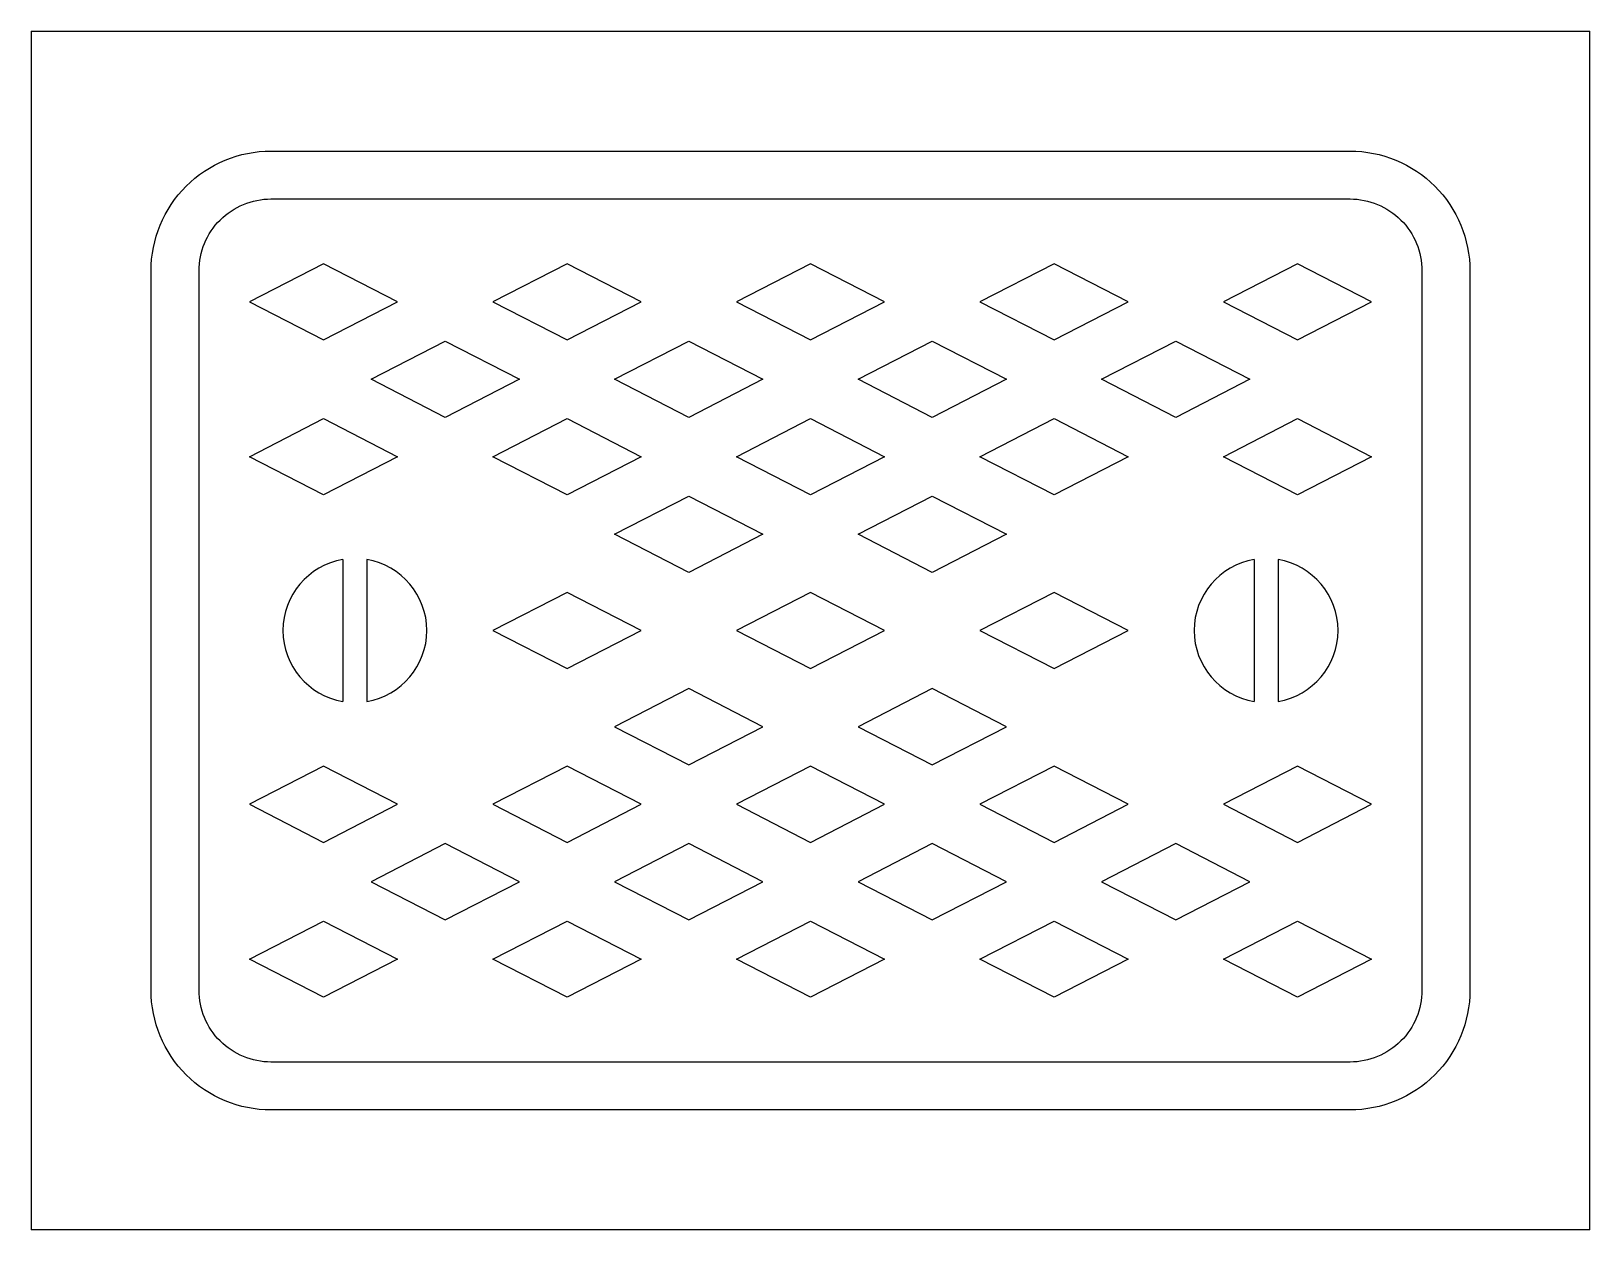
# Model space of a CAD drawing. Header units: millimetres. Extents: x -10148.285 to -10147.635, y -378.793 to -378.293.
import ezdxf

# ---------------------------------------------------------------- set-up
doc = ezdxf.new("R2010")
doc.units = ezdxf.units.MM
doc.layers.add('Tub_esgoto_caixas', color=2, linetype='Continuous')

msp = doc.modelspace()

# ---------------------------------------------------------------- linework, layer by layer
at = {"layer": 'Tub_esgoto_caixas', "color": 3}
for p, q in [((-10148.28523, -378.29298), (-10148.28523, -378.79298)), ((-10148.28523, -378.29298), (-10147.63523, -378.29298)), ((-10147.63523, -378.79298), (-10147.63523, -378.29298)), ((-10147.63523, -378.79298), (-10148.28523, -378.79298))]:
    msp.add_line(p, q, dxfattribs=at)
at = {"layer": 'Tub_esgoto_caixas', "color": 1}
for p, q in [((-10148.15523, -378.5134), (-10148.15523, -378.57256)), ((-10148.14523, -378.5134), (-10148.14523, -378.57256)), ((-10147.77523, -378.5134), (-10147.77523, -378.57256)), ((-10147.76523, -378.5134), (-10147.76523, -378.57256))]:
    msp.add_line(p, q, dxfattribs=at)
at = {"layer": 'Tub_esgoto_caixas', "color": 2}
msp.add_lwpolyline([(-10148.18523, -378.34298), (-10147.73523, -378.34298, -0.414214), (-10147.68523, -378.39298), (-10147.68523, -378.69298, -0.414214), (-10147.73523, -378.74298), (-10148.18523, -378.74298, -0.414214), (-10148.23523, -378.69298), (-10148.23523, -378.39298, -0.414214)], format="xyb", close=True, dxfattribs=at)
at = {"layer": 'Tub_esgoto_caixas', "color": 1}
msp.add_lwpolyline([(-10148.18523, -378.36298), (-10147.73523, -378.36298, -0.414214), (-10147.70523, -378.39298), (-10147.70523, -378.69298, -0.414214), (-10147.73523, -378.72298), (-10148.18523, -378.72298, -0.414214), (-10148.21523, -378.69298), (-10148.21523, -378.39298, -0.414214)], format="xyb", close=True, dxfattribs=at)
for points in [[(-10148.16332, -378.38997), (-10148.19423, -378.40588), (-10148.16332, -378.42178), (-10148.13241, -378.40588)], [(-10148.06177, -378.38997), (-10148.09268, -378.40588), (-10148.06177, -378.42178), (-10148.03086, -378.40588)], [(-10147.96023, -378.38997), (-10147.99114, -378.40588), (-10147.96023, -378.42178), (-10147.92932, -378.40588)], [(-10147.85868, -378.38997), (-10147.88959, -378.40588), (-10147.85868, -378.42178), (-10147.82777, -378.40588)], [(-10147.75714, -378.38997), (-10147.78805, -378.40588), (-10147.75714, -378.42178), (-10147.72623, -378.40588)], [(-10148.11254, -378.4541), (-10148.14345, -378.43819), (-10148.11254, -378.42228), (-10148.08163, -378.43819)], [(-10148.011, -378.4541), (-10148.04191, -378.43819), (-10148.011, -378.42228), (-10147.98009, -378.43819)], [(-10147.90945, -378.4541), (-10147.94036, -378.43819), (-10147.90945, -378.42228), (-10147.87854, -378.43819)], [(-10147.80791, -378.4541), (-10147.83882, -378.43819), (-10147.80791, -378.42228), (-10147.777, -378.43819)], [(-10148.16332, -378.48641), (-10148.19423, -378.4705), (-10148.16332, -378.45459), (-10148.13241, -378.4705)], [(-10148.06177, -378.48641), (-10148.09268, -378.4705), (-10148.06177, -378.45459), (-10148.03086, -378.4705)], [(-10147.96023, -378.48641), (-10147.99114, -378.4705), (-10147.96023, -378.45459), (-10147.92932, -378.4705)], [(-10147.85868, -378.48641), (-10147.88959, -378.4705), (-10147.85868, -378.45459), (-10147.82777, -378.4705)], [(-10147.75714, -378.48641), (-10147.78805, -378.4705), (-10147.75714, -378.45459), (-10147.72623, -378.4705)], [(-10148.011, -378.51873), (-10148.04191, -378.50282), (-10148.011, -378.48691), (-10147.98009, -378.50282)], [(-10147.90945, -378.51873), (-10147.94036, -378.50282), (-10147.90945, -378.48691), (-10147.87854, -378.50282)], [(-10148.06177, -378.52707), (-10148.09268, -378.54298), (-10148.06177, -378.55889), (-10148.03086, -378.54298)], [(-10147.96023, -378.52707), (-10147.99114, -378.54298), (-10147.96023, -378.55889), (-10147.92932, -378.54298)], [(-10147.85868, -378.52707), (-10147.88959, -378.54298), (-10147.85868, -378.55889), (-10147.82777, -378.54298)], [(-10148.011, -378.56723), (-10148.04191, -378.58314), (-10148.011, -378.59905), (-10147.98009, -378.58314)], [(-10147.90945, -378.56723), (-10147.94036, -378.58314), (-10147.90945, -378.59905), (-10147.87854, -378.58314)], [(-10148.16332, -378.59955), (-10148.19423, -378.61546), (-10148.16332, -378.63137), (-10148.13241, -378.61546)], [(-10148.06177, -378.59955), (-10148.09268, -378.61546), (-10148.06177, -378.63137), (-10148.03086, -378.61546)], [(-10147.96023, -378.59955), (-10147.99114, -378.61546), (-10147.96023, -378.63137), (-10147.92932, -378.61546)], [(-10147.85868, -378.59955), (-10147.88959, -378.61546), (-10147.85868, -378.63137), (-10147.82777, -378.61546)], [(-10147.75714, -378.59955), (-10147.78805, -378.61546), (-10147.75714, -378.63137), (-10147.72623, -378.61546)], [(-10148.11254, -378.63186), (-10148.14345, -378.64777), (-10148.11254, -378.66368), (-10148.08163, -378.64777)], [(-10148.011, -378.63186), (-10148.04191, -378.64777), (-10148.011, -378.66368), (-10147.98009, -378.64777)], [(-10147.90945, -378.63186), (-10147.94036, -378.64777), (-10147.90945, -378.66368), (-10147.87854, -378.64777)], [(-10147.80791, -378.63186), (-10147.83882, -378.64777), (-10147.80791, -378.66368), (-10147.777, -378.64777)], [(-10148.16332, -378.69599), (-10148.19423, -378.68008), (-10148.16332, -378.66417), (-10148.13241, -378.68008)], [(-10148.06177, -378.69599), (-10148.09268, -378.68008), (-10148.06177, -378.66417), (-10148.03086, -378.68008)], [(-10147.96023, -378.69599), (-10147.99114, -378.68008), (-10147.96023, -378.66417), (-10147.92932, -378.68008)], [(-10147.85868, -378.69599), (-10147.88959, -378.68008), (-10147.85868, -378.66417), (-10147.82777, -378.68008)], [(-10147.75714, -378.69599), (-10147.78805, -378.68008), (-10147.75714, -378.66417), (-10147.72623, -378.68008)]]:
    msp.add_lwpolyline(points, close=True, dxfattribs=at)
for centre, start, end in [((-10148.15023, -378.54298), 99.59407, 260.40593), ((-10148.15023, -378.54298), 279.59407, 80.40593), ((-10147.77023, -378.54298), 99.59407, 260.40593), ((-10147.77023, -378.54298), 279.59407, 80.40593)]:
    msp.add_arc(centre, 0.03, start, end, dxfattribs=at)

doc.saveas('drawing.dxf')
